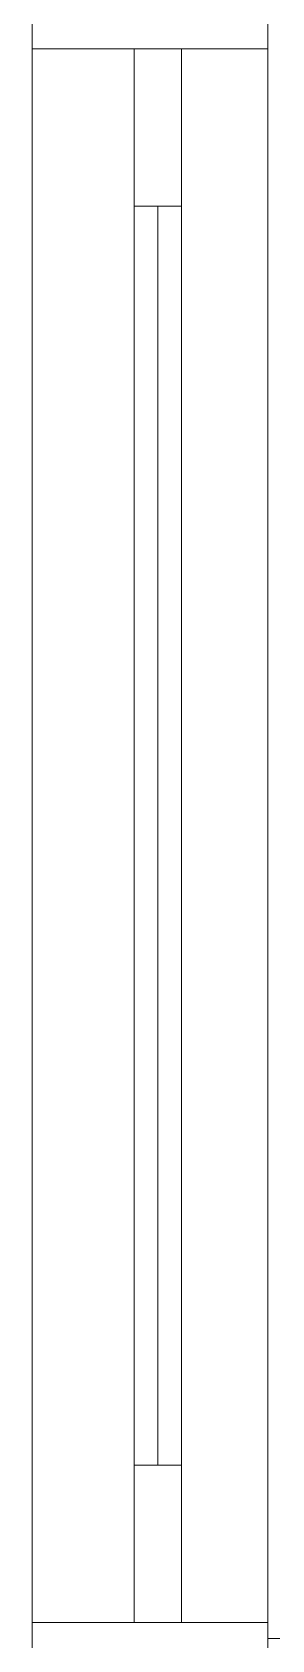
# Model space of a CAD drawing. Header units: inches. Extents: x -7543 to -822, y 102837 to 190349.
# Drawn here: x -828.83102 to -828.82491, y 102836.70845 to 102836.74931 of the extents above; entities that cross this region are included whole.
import ezdxf

# ---------------------------------------------------------------- set-up
doc = ezdxf.new("R2010")
doc.units = ezdxf.units.IN
doc.header["$MEASUREMENT"] = 0
doc.layers.add('KAPI', color=7, linetype='Continuous', lineweight=18, true_color=0xffb360)
doc.layers.add('SIVA', color=150, linetype='Continuous', lineweight=15)

msp = doc.modelspace()

# ---------------------------------------------------------------- linework, layer by layer
at = {"layer": 'KAPI'}
for p, q in [((-828.831018, 102836.749885), (-828.831018, 102836.708885)), ((-828.825018, 102836.749885), (-828.825018, 102836.748885)), ((-828.825018, 102836.748885), (-828.831018, 102836.748885)), ((-828.828418, 102836.748885), (-828.828418, 102836.708885)), ((-828.827218, 102836.748885), (-828.827218, 102836.708885)), ((-828.825018, 102836.748885), (-828.825018, 102836.708885)), ((-828.827218, 102836.744885), (-828.828418, 102836.744885)), ((-828.827818, 102836.744885), (-828.827818, 102836.712885)), ((-828.827218, 102836.712885), (-828.828418, 102836.712885)), ((-828.828418, 102836.712885), (-828.827218, 102836.712885)), ((-828.825018, 102836.708885), (-828.831018, 102836.708885)), ((-828.831018, 102836.708885), (-828.831018, 102836.707885)), ((-828.825018, 102836.708885), (-828.825018, 102836.707885))]:
    msp.add_line(p, q, dxfattribs=at)
at = {"layer": 'SIVA'}
msp.add_line((-828.825018, 102836.708485), (-828.655018, 102836.708485), dxfattribs=at)

doc.saveas('drawing.dxf')
